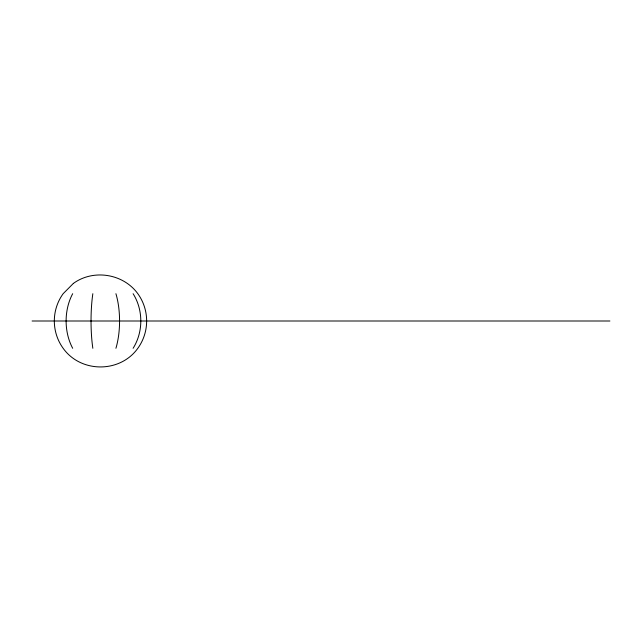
<?xml version="1.0" encoding="UTF-8"?>
<svg xmlns="http://www.w3.org/2000/svg" width="642" height="642" viewBox="0 0 642 642"><rect width="100%" height="100%" fill="white"/><g stroke="black" fill="none" stroke-linecap="round" stroke-linejoin="round"><path stroke-width="0.96" d="M32.1 321L609.9 321M72.682 348.293A46.433 34.371 90 0 1 72.682 293.707M92.841 348.293A46.433 9.453 90 0 1 92.841 293.707M115.921 293.707A46.433 19.075 -90 0 1 115.921 348.293M133.103 293.707A46.433 40.318 -90 0 1 133.103 348.293M73.357 283.435L63.141 293.707A46.433 46.16 -90 0 0 63.141 348.293C80.892 373.146 120.078 373.146 137.829 348.293A46.433 46.16 90 0 0 137.829 293.707C123.296 273.652 93.387 268.846 73.357 283.435"/></g></svg>
